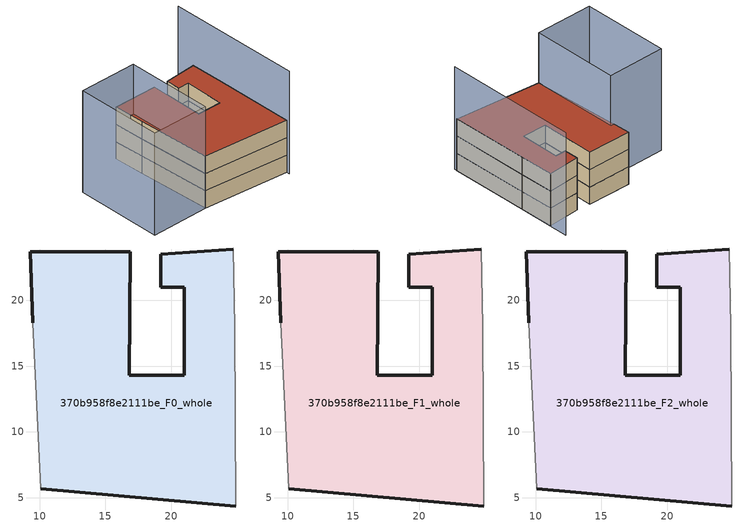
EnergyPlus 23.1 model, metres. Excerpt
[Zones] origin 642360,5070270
370b958f8e2111be_F0_whole
 floor ground (EU_floor_Construction): 24.9,4.37 24.81,17.98 24.7,23.88 19.2,23.49 19.2,20.99 21.01,20.99 21,14.28 16.8,14.28 16.9,23.68 9.3,23.69 9.49,18.29 10.09,5.67 z0
 wall outside (EU_wall_Construction): 24.9,4.37 10.09,5.67 / 9.49,18.29 9.3,23.69 16.9,23.68 16.8,14.28 21,14.28 21.01,20.99 19.2,20.99 19.2,23.49 24.7,23.88 z0:3
 wall adiabatic (EU_wall_Construction): 10.09,5.67 9.49,18.29 / 24.7,23.88 24.81,17.98 24.9,4.37 z0:3
370b958f8e2111be_F1_whole
 floor to 370b958f8e2111be_F0_whole (EU_floor_Construction): 24.9,4.37 24.8,17.98 24.7,23.88 19.2,23.49 19.2,20.99 21,20.99 21,14.28 16.8,14.28 16.9,23.68 9.29,23.69 9.49,18.29 10.09,5.67 z3
 wall outside (EU_wall_Construction): 24.9,4.37 10.09,5.67 / 9.49,18.29 9.3,23.69 16.9,23.68 16.8,14.28 21,14.28 21.01,20.99 19.2,20.99 19.2,23.49 24.7,23.88 z3:6
 wall adiabatic (EU_wall_Construction): 10.09,5.67 9.49,18.29 / 24.7,23.88 24.81,17.98 24.9,4.37 z3:6
370b958f8e2111be_F2_whole
 floor to 370b958f8e2111be_F1_whole (EU_floor_Construction): 24.9,4.37 24.8,17.98 24.7,23.88 19.2,23.49 19.2,20.99 21,20.99 21,14.28 16.8,14.28 16.9,23.68 9.29,23.69 9.49,18.29 10.09,5.67 z6
 wall outside (EU_wall_Construction): 24.9,4.37 10.09,5.67 / 9.49,18.29 9.3,23.69 16.9,23.68 16.8,14.28 21,14.28 21.01,20.99 19.2,20.99 19.2,23.49 24.7,23.88 z6:9
 wall adiabatic (EU_wall_Construction): 10.09,5.67 9.49,18.29 / 24.7,23.88 24.81,17.98 24.9,4.37 z6:9
 roof outside (EU_roof_Construction): 24.7,23.88 24.81,17.98 24.9,4.37 10.09,5.67 9.49,18.29 9.3,23.69 16.9,23.68 16.8,14.28 21,14.28 21.01,20.99 19.2,20.99 19.2,23.49 z9
shading: 0.09,5.61 -0.01,20.63 / -0.01,20.63 9.99,20.7 / 9.99,20.7 10.09,5.67 / 10.09,5.67 0.09,5.61 z0:17.6; 24.91,3.93 24.74,27.07 z0:17.7
[Building]
EU S2 Campaign: North Axis=0; Terrain=City; Solar Distribution=FullExterior
[Site:Location]
Lyon-Bron: Latitude=45.75; Longitude=5; Time Zone=1; Elevation=198
[SizingPeriod:WeatherFileDays]
AnnualSizingPeriod: Begin Month=1; Begin Day of Month=1; End Month=12; End Day of Month=31; Day of Week for Start Day=Monday; Use Weather File Daylight Saving Period=No; Use Weather File Rain and Snow Indicators=No
[MATERIAL]
EU_InternalMass_Material: Roughness=MediumRough; Thickness=0.1; Conductivity=1; Density=1800; Specific Heat=900; Thermal Absorptance=0.9; Solar Absorptance=0.7; Visible Absorptance=0.7
[MATERIAL:NOMASS] Roughness=MediumRough; Thermal Absorptance=0.9; Solar Absorptance=0.7; Visible Absorptance=0.7
Name | Thermal Resistance
EU_wall_NoMass | 0.87146
EU_roof_NoMass | 0.842276
EU_floor_NoMass | 0.496999
[CONSTRUCTION]
EU_wall_Construction: EU_wall_NoMass
EU_roof_Construction: EU_roof_NoMass
EU_floor_Construction: EU_floor_NoMass
EU_InternalMass_Construction: EU_InternalMass_Material
[ZONE] Type=1; Multiplier=1; Ceiling Height=autocalculate; Volume=744.79; Floor Area=autocalculate; Part of Total Floor Area=Yes
370b958f8e2111be_F0_whole; 370b958f8e2111be_F1_whole; 370b958f8e2111be_F2_whole
[INTERNALMASS] Construction=EU_InternalMass_Construction; Surface Area=248.263
Name | Zone or ZoneList
370b958f8e2111be_F0_whole_EU_InternalMass | 370b958f8e2111be_F0_whole
370b958f8e2111be_F1_whole_EU_InternalMass | 370b958f8e2111be_F1_whole
370b958f8e2111be_F2_whole_EU_InternalMass | 370b958f8e2111be_F2_whole
[OTHEREQUIPMENT] Fuel Type=Electricity; Design Level Calculation Method=Watts/Area; Power per Zone Floor Area=1; Fraction Latent=0; Fraction Radiant=0; Fraction Lost=0; Carbon Dioxide Generation Rate=0; EndUse Subcategory=EU_Step8_InternalGains
Name | Zone or ZoneList or Space or SpaceList | Schedule
EU_Step8_InternalGain_370b958f8e2111be_F0_whole_f000 | 370b958f8e2111be_F0_whole | EU_Step8_GainSchedule_370b958f8e2111be_F0_whole_f000
EU_Step8_InternalGain_370b958f8e2111be_F1_whole_f000 | 370b958f8e2111be_F1_whole | EU_Step8_GainSchedule_370b958f8e2111be_F1_whole_f000
EU_Step8_InternalGain_370b958f8e2111be_F2_whole_f000 | 370b958f8e2111be_F2_whole | EU_Step8_GainSchedule_370b958f8e2111be_F2_whole_f000
[ZONEVENTILATION:DESIGNFLOWRATE] Schedule=EU_AlwaysOn; Design Flow Rate Calculation Method=AirChanges/Hour; Air Changes per Hour=0.425; Ventilation Type=Natural; Fan Pressure Rise=0; Fan Total Efficiency=1; Constant Term Coefficient=1; Temperature Term Coefficient=0; Velocity Term Coefficient=0; Velocity Squared Term Coefficient=0; Minimum Indoor Temperature=-100; Maximum Indoor Temperature=100; Delta Temperature=-100; Minimum Outdoor Temperature=-100; Maximum Outdoor Temperature=100; Maximum Wind Speed=40
Name | Zone or ZoneList or Space or SpaceList
EU_ConstantAir_370b958f8e2111be_F0_whole | 370b958f8e2111be_F0_whole
EU_ConstantAir_370b958f8e2111be_F1_whole | 370b958f8e2111be_F1_whole
EU_ConstantAir_370b958f8e2111be_F2_whole | 370b958f8e2111be_F2_whole
[HVACTEMPLATE:THERMOSTAT] Constant Heating Setpoint=20; Constant Cooling Setpoint=50
EU_HeatOnly_370b958f8e2111be_F0_whole; EU_HeatOnly_370b958f8e2111be_F1_whole; EU_HeatOnly_370b958f8e2111be_F2_whole
[HVACTEMPLATE:ZONE:IDEALLOADSAIRSYSTEM] System Availability Schedule=EU_AlwaysOn; Maximum Heating Supply Air Temperature=50; Minimum Cooling Supply Air Temperature=13; Maximum Heating Supply Air Humidity Ratio=0.0156; Minimum Cooling Supply Air Humidity Ratio=0.0077; Heating Limit=NoLimit; Cooling Limit=NoLimit; Heating Availability Schedule=EU_AlwaysOn; Cooling Availability Schedule=EU_CoolingOff; Dehumidification Control Type=ConstantSensibleHeatRatio; Cooling Sensible Heat Ratio=0.7; Dehumidification Setpoint=60; Humidification Control Type=None; Humidification Setpoint=30; Outdoor Air Method=None; Outdoor Air Flow Rate per Person=0.00944; Outdoor Air Flow Rate per Zone Floor Area=0; Outdoor Air Flow Rate per Zone=0; Demand Controlled Ventilation Type=None; Outdoor Air Economizer Type=NoEconomizer; Heat Recovery Type=None; Sensible Heat Recovery Effectiveness=0.7; Latent Heat Recovery Effectiveness=0.65
Name | Template Thermostat
370b958f8e2111be_F0_whole | EU_HeatOnly_370b958f8e2111be_F0_whole
370b958f8e2111be_F1_whole | EU_HeatOnly_370b958f8e2111be_F1_whole
370b958f8e2111be_F2_whole | EU_HeatOnly_370b958f8e2111be_F2_whole
[SIZING:ZONE] Zone Cooling Design Supply Air Temperature Input Method=SupplyAirTemperature; Zone Cooling Design Supply Air Temperature=13; Zone Heating Design Supply Air Temperature Input Method=SupplyAirTemperature; Zone Heating Design Supply Air Temperature=50; Zone Cooling Design Supply Air Humidity Ratio=0.008; Zone Heating Design Supply Air Humidity Ratio=0.008; Cooling Design Air Flow Method=DesignDay; Cooling Design Air Flow Rate=0; Cooling Minimum Air Flow per Zone Floor Area=0.000762; Cooling Minimum Air Flow=0; Cooling Minimum Air Flow Fraction=0.2; Heating Design Air Flow Method=DesignDay; Heating Design Air Flow Rate=0; Heating Maximum Air Flow per Zone Floor Area=0.002032; Heating Maximum Air Flow=0.141576; Heating Maximum Air Flow Fraction=0.3; Account for Dedicated Outdoor Air System=No; Dedicated Outdoor Air System Control Strategy=NeutralSupplyAir; Dedicated Outdoor Air Low Setpoint Temperature for Design=autosize; Dedicated Outdoor Air High Setpoint Temperature for Design=autosize; Zone Load Sizing Method=Sensible Load Only No Latent Load; Zone Latent Cooling Design Supply Air Humidity Ratio Input Method=HumidityRatioDifference; Zone Cooling Design Supply Air Humidity Ratio Difference=0.005; Zone Latent Heating Design Supply Air Humidity Ratio Input Method=HumidityRatioDifference; Zone Humidification Design Supply Air Humidity Ratio Difference=0.005
370b958f8e2111be_F0_whole; 370b958f8e2111be_F1_whole; 370b958f8e2111be_F2_whole
[SCHEDULE:CONSTANT]
Name | Hourly Value
EU_AlwaysOn | 1
EU_CoolingOff | 0
[SCHEDULE:FILE] Column Number=1; Rows to Skip at Top=0; Number of Hours of Data=8760; Column Separator=Comma; Interpolate to Timestep=No; Minutes per Item=60; Adjust Schedule for Daylight Savings=Yes
Name | File
EU_Step8_GainSchedule_370b958f8e2111be_F0_whole_f000 | ../../schedules/370b958f8e2111be/370b958f8e2111be_F0_whole_f000_gain.csv
EU_Step8_GainSchedule_370b958f8e2111be_F1_whole_f000 | ../../schedules/370b958f8e2111be/370b958f8e2111be_F1_whole_f000_gain.csv
EU_Step8_GainSchedule_370b958f8e2111be_F2_whole_f000 | ../../schedules/370b958f8e2111be/370b958f8e2111be_F2_whole_f000_gain.csv
